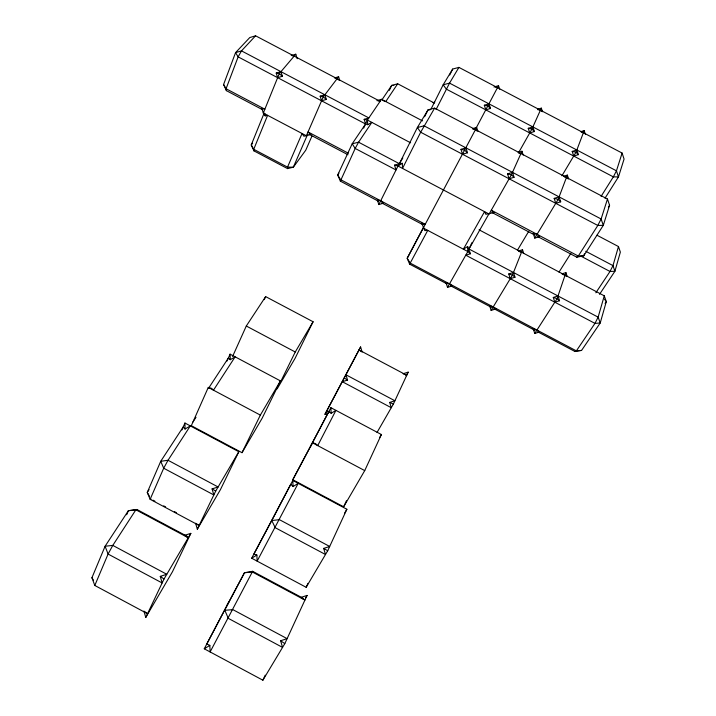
<?xml version="1.0" encoding="UTF-8"?>
<svg xmlns="http://www.w3.org/2000/svg" width="716" height="716" viewBox="0 0 716 716"><rect width="100%" height="100%" fill="white"/><g stroke="black" fill="none" stroke-linecap="round" stroke-linejoin="round"><path stroke-width="1.07" d="M378.29 201.151L340.369 181.148L355.19 148.454L358.573 142.198L371.837 122.391L367.693 124.691L365.59 123.984L238.133 56.868L235.564 52.626L249.777 37.554L255.585 35.8L380.115 101.323L377.967 100.884M479.058 229.809L604.277 295.833L606.3 301.597L600.214 323.005L581.571 350.419L574.93 351.475L537.671 331.785M604.277 295.833L598.128 317.152L594.969 323.39L576.371 350.876L574.93 351.475M596.992 235.242L618.472 246.555L612.977 265.609L610.005 271.48L595.846 292.79M262.11 109.476L226.399 90.655L223.589 84.488L235.564 52.626L241.48 50.872L368.865 117.934L364.149 119.339L365.59 123.984L352.191 143.791L355.19 148.454L396.02 169.969L394.525 165.163L399.376 163.704L417.383 127.511L428.061 109.817L434.621 108.143L607.472 199.03L609.576 205.277L603.293 225.343L583.728 255.845L576.774 257.178L537.707 236.593M607.472 199.03L601.118 218.989L597.806 225.459L578.295 256.051L576.774 257.178M431.166 108.805L443.168 84.801L452.673 69.058L458.92 67.385L622.106 153.063L616.449 170.82L613.343 176.879L601.082 196.39M584.39 253.804L583.728 255.845L578.295 256.051L491.292 210.209L493.95 212.58L485.878 214.299L484.544 211.65L463.377 249.195L467.646 246.537L470.493 253.75L465.767 255.2L594.969 323.39L600.214 323.005L598.128 317.152L468.998 249.016L489.144 213.493M562.248 273.754L565.917 272.617L557.102 298.653L534.754 333.468L533.268 328.787L536.946 330.049L539.381 332.018L534.754 333.468M563.51 176.27L567.349 175.098L558.158 199.379L534.763 238.115L533.205 233.264L537.054 234.32L539.596 236.629L534.763 238.115M580.56 131.717L584.184 130.625L576.004 152.222L561.917 175.796M252.65 571.305L210.119 651.936L209.833 645.385L206.808 643.944L244.478 572.737L252.65 571.305L302.868 598.128M518.84 250.869L522.519 249.732L512.441 275.087L491.113 310.404L489.637 305.741L493.199 306.94L495.74 308.963L491.113 310.404M264.168 113.065L251.235 144.963L253.938 150.87L287.546 168.609L293.336 167.186L305.768 150.181L311.934 136.13M144.659 611.571L147.532 613.719L94.798 585.473L91.934 577.731L105.1 546.245L128.37 510.714L136.953 509.506L187.001 536.239M94.798 585.473L108.089 554.05L112.788 545.404L135.897 509.792L136.953 509.506M126.651 514.759L128.37 510.714L135.897 509.792L188.263 537.761L184.558 535.353L190.85 533.348L172.493 571.69L145.76 617.461L143.934 611.025M307.504 134.662L293.336 167.186L287.519 167.132L253.741 149.304L251.235 144.963L252.641 143.227M181.891 429.976L184.934 423.031L238.822 451.724L220.439 489.619L197.321 529.187L195.611 523.262L199.12 525.472L150.127 499.312L147.263 492.429L160.733 461.301L183.198 426.987L185.059 429.036L190.322 425.895L168.018 460.272L163.704 468.219L150.127 499.312L151.022 499.115M208.365 388.564L228.35 358.036L230.257 359.7L235.117 356.837L213.484 390.184L211.578 388.358L208.284 387.419L191.315 425.698L242.017 452.691L262.199 418.144L280.448 380.903L230.087 354.16L226.999 361.07M232.593 356.452L246.295 326.013L265.645 296.612L313.089 321.752L295.108 358.277L277.137 388.913L295.252 351.995L313.089 321.752M518.115 152.401L521.964 151.237L511.394 174.776L489.109 214.057L397.98 166.031L394.525 165.163M537.707 109.217L541.332 108.134L531.925 129.068L518.456 152.938M264.276 299.619L265.645 296.612M447.518 287.367L452.163 285.935L449.505 283.858L446.059 282.713L447.518 287.367L467.834 251.549L471.916 242.67M228.86 601.834L204.266 648.803L262.879 680.2L284.807 643.639L307.075 595.426L300.81 597.448L304.926 600.08L252.372 572.003L244.478 572.737L226.48 606.371M327.704 550.756L346.875 509.255L292.808 480.472L251.692 558.22L306.153 587.299L327.704 550.756L323.677 548.393L329.691 546.469L279.428 519.673L271.803 520.523L253.885 554.032L256.874 555.025L257.134 561.129L298.205 483.345L293.059 486.549L290.768 484.276L271.803 520.523L275.204 527.683L325.494 554.506L323.677 548.393M364.73 470.609L381.395 434.523L330.882 407.69L292.79 479.729L343.644 506.803L364.73 470.609L312.498 442.837L292.79 479.729M377.037 432.455L393.379 404.057L408.183 372.15L403.09 373.743L406.742 375.256L359.02 349.954L362.162 352.048L360.604 346.938L324.957 414.313L328.044 413.347M262.879 680.2L265.215 675.179M306.153 587.299L307.996 583.334M343.644 506.803L346.463 500.744M363.647 128.155L367.415 120.064L381.494 99.3L422.485 120.87M389.361 90.35L391.706 85.383L397.684 83.781L434.406 103.086M145.76 617.461L164.009 579.02L190.85 533.348M197.321 529.187L215.722 491.042L238.822 451.724M242.017 452.691L260.347 415.101L280.448 380.903M378.818 204.57L377.35 199.854L380.688 200.793L383.57 203.129L378.818 204.57L397.98 166.031L402.813 157.968M424.597 116.762L428.061 109.817L430.003 109.897M449.711 74.983L452.673 69.058M436.053 109.557L449.541 83.128L458.92 67.385M472.793 128.567L476.641 127.412L407.189 258.297L409.642 264.15L446.757 283.76M493.995 87.021L498.533 85.669L476.095 128.146M310.476 446.614L328.886 411.44L331.159 413.293L335.929 410.375L317.716 445.612L315.416 443.571L312.498 442.837M324.957 414.313L360.604 346.938M423.711 226.99L407.189 258.297L410.232 263.112L576.371 350.876L581.571 350.419M406.115 375.766L408.183 372.15M409.642 264.15L427.747 230.391L424.785 230.579L421.814 223.311L425.277 224.323L340.619 179.653L337.71 174.99L352.191 143.791L358.573 142.198L399.376 163.704L402.329 163.302L402.526 168.43L420.659 132.227L434.621 108.143M379.749 437.36L381.395 434.523M344.629 513.095L346.875 509.255M305.401 598.245L307.075 595.426M517.444 250.206L528.811 231.196M605.011 198.207L618.472 176.906L624.066 159.059L622.106 153.063M559.008 272.116L570.867 253.357M608.376 207.166L609.576 205.277M149.08 489.637L147.263 492.429L149.411 496.251M192.98 421.957L196.005 417.285M338.945 173.147L337.71 174.99L340.369 181.148M599.507 294.357L614.919 271.248L620.36 252.104L618.472 246.555M397.684 83.781L385.781 101.556L383.678 100.938M605.074 303.405L606.3 301.597M382.084 99.605L391.706 85.383L393.89 85.49M339.733 80.353L338.614 76.746L323.31 96.848L306.367 135.772L303.853 136.228L302.054 133.498L287.519 167.132L287.546 168.609M297.176 58.712L295.798 54.21L279.267 73.65L263.3 113.065L265.206 115.858L267.605 115.339L253.741 149.304L253.938 150.87M255.585 35.8L241.48 50.872L238.133 56.868L226.068 88.748L226.399 90.655M397.98 166.031L402.329 163.302M251.692 558.22L256.874 555.025M204.266 648.803L209.833 645.385M280.609 640.757L287.107 638.645L232.915 609.656L224.833 610.292L228.315 618.373L282.551 647.398L280.609 640.757L284.807 643.639M160.259 576.38L166.792 574.286L112.788 545.404L105.1 546.245L108.089 554.05L162.138 582.967L160.259 576.38L164.009 579.02M212.07 488.885L218.112 486.978L168.018 460.272L160.733 461.301L163.704 468.219L213.833 494.953L212.07 488.885L215.722 491.042M389.665 402.419L394.91 400.772L345.962 374.808L347.555 380.08L342.302 381.718L391.285 407.708L389.665 402.419L393.379 404.057M553.289 297.444L558.006 295.976L559.527 300.738L554.819 302.206L553.289 297.444L557.102 298.653L559.527 300.738M508.754 273.942L513.47 272.483L514.983 277.226L510.257 278.685L508.754 273.942L512.441 275.087L514.983 277.226M554.166 198.395L559.098 196.882L560.7 201.831L555.768 203.335L554.166 198.395L558.158 199.379L560.7 201.831M514.061 177.282L509.112 178.785L507.537 173.854L512.477 172.35L514.061 177.282L511.394 174.776L507.537 173.854M572.2 151.416L576.845 150.011L578.358 154.647L573.713 156.061L572.2 151.416L576.004 152.222L578.358 154.647M528.238 128.316L532.892 126.92L534.387 131.547L529.733 132.952L528.238 128.316L531.925 129.068L534.387 131.547M460.97 149.349L465.919 147.854L467.485 152.776L462.527 154.271L460.97 149.349L464.693 150.199L467.485 152.776M484.329 105.252L488.992 103.856L490.478 108.474L485.815 109.87L484.329 105.252L487.9 105.941L490.478 108.474M376.893 100.661L381.494 99.3L382.953 100.392M432.992 102.683L434.773 102.155M334.936 77.829L338.614 76.746M320.159 96.177L324.885 94.781L326.308 99.417L321.582 100.813L320.159 96.177L323.31 96.848L326.308 99.417M291.188 55.562L295.798 54.21M276.224 73.05L280.958 71.654L282.373 76.281L277.638 77.677L276.224 73.05L279.267 73.65L282.373 76.281M495.749 87.325L497.495 87.638M292.182 55.741L294.187 56.108M537.698 109.664L540.41 110.174L541.6 111.41M335.052 78.295L337.129 78.697L338.57 79.977M581.517 132.362L583.388 132.737M472.739 129.05L475.478 129.632L476.82 130.912M519.046 153.108L520.935 153.528M364.149 119.339L367.415 120.064L410.617 142.806M564.503 177.013L566.454 177.461L567.681 178.687M492.089 212.079L493.95 212.58M381.905 202.655L383.57 203.129M518.823 251.414L521.534 252.202M562.257 274.317L565.058 275.15L566.625 276.546M450.436 285.362L452.163 285.935M493.959 308.363L495.74 308.963M300.81 597.448L302.823 598.316M184.558 535.353L187.207 536.517M585.751 251.271L612.977 265.609L614.919 271.248L610.005 271.48L580.81 256.095M492.214 212.616L534.763 235.045M348.298 153.188L308.023 131.959L311.004 134.393L306.367 135.772L263.3 113.065L261.922 108.519L264.866 109.199L226.068 88.748L223.589 84.488M308.927 134.161L348.012 154.763M382.21 203.219L422.619 224.547M423.299 228.046L467.834 251.549L470.493 253.75M450.686 285.836L491.194 307.236M494.121 308.784L534.736 330.246M246.295 326.013L295.252 351.995M328.805 411.807L326.845 410.76L329.288 412.219M208.284 387.419L260.347 415.101M152.973 500.153L154.924 501.191M163.687 505.872L165.629 506.91M174.391 511.591L176.342 512.629M344.28 378.003L347.555 380.08M446.059 282.713L447.384 283.751M489.637 305.741L491.337 307.083M533.268 328.787L534.897 330.103M377.35 199.854L378.791 201.017M421.814 223.311L423.201 224.448M604.501 299.145L605.7 300.783M91.934 577.731L93.519 580.336M584.184 130.625L585.366 134.241M567.349 175.098L568.593 178.946M541.332 108.134L542.504 111.741M565.917 272.617L567.108 276.313M521.964 151.237L523.199 155.077M498.533 85.669L499.696 89.267M522.519 249.732L523.7 253.428M476.641 127.412L477.858 131.234M367.415 120.064L367.693 124.691M330.882 407.69L331.159 413.293M265.126 113.916L265.206 115.858M292.808 480.472L293.059 486.549M467.646 246.537L467.834 251.549M230.087 354.16L230.257 359.7M184.934 423.031L185.059 429.036M449.541 83.128L443.168 84.801L446.328 89.124L613.343 176.879L618.472 176.906L616.449 170.82L449.541 83.128M424.078 125.837L417.383 127.511L420.659 132.227L597.806 225.459L603.293 225.343L601.118 218.989L424.078 125.837"/></g></svg>
